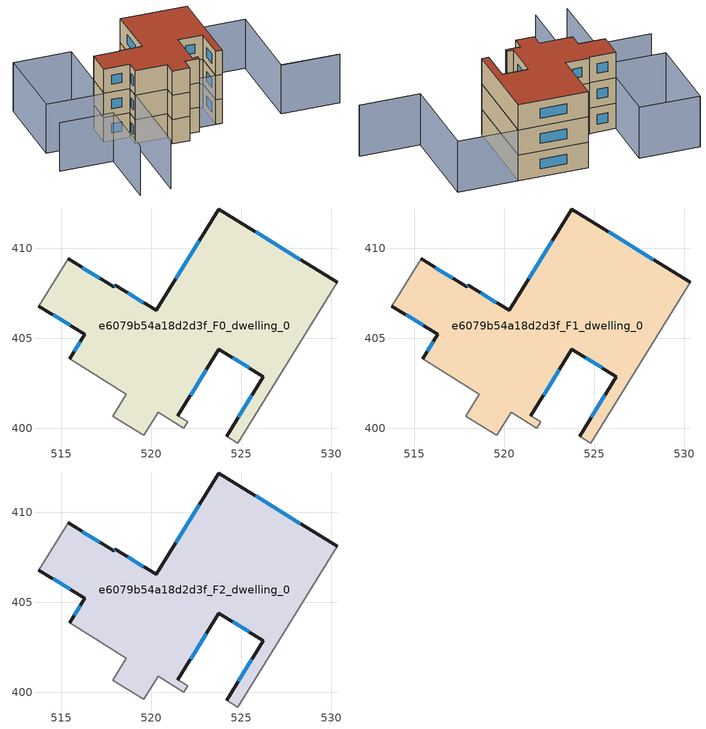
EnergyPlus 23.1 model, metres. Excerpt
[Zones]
e6079b54a18d2d3f_F0_dwelling_0
 floor ground (EU_floor_Construction): 530.34,408.11 524.82,399.19 524.19,399.57 526.23,402.88 523.77,404.4 521.48,400.7 522.03,400.36 521.82,400.02 520.4,400.9 519.59,399.6 517.86,400.68 518.62,401.91 515.46,403.86 516.31,405.23 513.76,406.79 515.38,409.42 517.93,407.86 517.99,407.96 520.27,406.56 523.75,412.19 z0
 wall outside (EU_wall_Construction): 530.34,408.11 523.75,412.19 520.27,406.56 517.99,407.96 517.93,407.86 515.38,409.42 / 521.48,400.7 523.77,404.4 526.23,402.88 524.19,399.57 / 513.76,406.79 516.31,405.23 515.46,403.86 z0:3
 wall adiabatic (EU_wall_Construction): 524.19,399.57 524.82,399.19 530.34,408.11 / 515.46,403.86 518.62,401.91 517.86,400.68 519.59,399.6 520.4,400.9 521.82,400.02 522.03,400.36 521.48,400.7 / 515.38,409.42 513.76,406.79 z0:3
 window (EU_Window_Construction): 519.56,406.99 518.7,407.52 / 522.67,410.44 521.36,408.31 / 528.29,409.38 525.8,410.92 / 525.6,401.85 524.83,400.6 / 524.54,403.93 525.47,403.35 / 522.2,401.85 523.06,403.25 / 516.05,404.81 515.73,404.29 / 514.55,406.31 515.51,405.72 / 517.14,408.35 516.17,408.93 / 517.97,407.93 517.95,407.89 z0.93:2.07
e6079b54a18d2d3f_F1_dwelling_0
 floor to e6079b54a18d2d3f_F0_dwelling_0 (EU_floor_Construction): 530.34,408.11 524.82,399.19 524.19,399.57 526.23,402.88 523.77,404.4 521.48,400.7 522.03,400.36 521.82,400.02 520.4,400.9 519.59,399.6 517.86,400.68 518.62,401.91 515.46,403.86 516.31,405.23 513.76,406.79 515.38,409.42 517.93,407.86 517.99,407.96 520.27,406.56 523.75,412.19 z3
 wall outside (EU_wall_Construction): 530.34,408.11 523.75,412.19 520.27,406.56 517.99,407.96 517.93,407.86 515.38,409.42 / 521.48,400.7 523.77,404.4 526.23,402.88 524.19,399.57 / 513.76,406.79 516.31,405.23 515.46,403.86 z3:6
 wall adiabatic (EU_wall_Construction): 524.19,399.57 524.82,399.19 530.34,408.11 / 515.46,403.86 518.62,401.91 517.86,400.68 519.59,399.6 520.4,400.9 521.82,400.02 522.03,400.36 521.48,400.7 / 515.38,409.42 513.76,406.79 z3:6
 window (EU_Window_Construction): 519.56,406.99 518.7,407.52 / 522.67,410.44 521.36,408.31 / 528.29,409.38 525.8,410.92 / 525.6,401.85 524.83,400.6 / 524.54,403.93 525.47,403.35 / 522.2,401.85 523.06,403.25 / 516.05,404.81 515.73,404.29 / 514.55,406.31 515.51,405.72 / 517.14,408.35 516.17,408.93 / 517.97,407.93 517.95,407.89 z3.93:5.07
e6079b54a18d2d3f_F2_dwelling_0
 floor to e6079b54a18d2d3f_F1_dwelling_0 (EU_floor_Construction): 530.34,408.11 524.82,399.19 524.19,399.57 526.23,402.88 523.77,404.4 521.48,400.7 522.03,400.36 521.82,400.02 520.4,400.9 519.59,399.6 517.86,400.68 518.62,401.91 515.46,403.86 516.31,405.23 513.76,406.79 515.38,409.42 517.93,407.86 517.99,407.96 520.27,406.56 523.75,412.19 z6
 wall outside (EU_wall_Construction): 530.34,408.11 523.75,412.19 520.27,406.56 517.99,407.96 517.93,407.86 515.38,409.42 / 521.48,400.7 523.77,404.4 526.23,402.88 524.19,399.57 / 513.76,406.79 516.31,405.23 515.46,403.86 z6:9
 wall adiabatic (EU_wall_Construction): 524.19,399.57 524.82,399.19 530.34,408.11 / 515.46,403.86 518.62,401.91 517.86,400.68 519.59,399.6 520.4,400.9 521.82,400.02 522.03,400.36 521.48,400.7 / 515.38,409.42 513.76,406.79 z6:9
 window (EU_Window_Construction): 519.56,406.99 518.7,407.52 / 522.67,410.44 521.36,408.31 / 528.29,409.38 525.8,410.92 / 525.6,401.85 524.83,400.6 / 524.54,403.93 525.47,403.35 / 522.2,401.85 523.06,403.25 / 516.05,404.81 515.73,404.29 / 514.55,406.31 515.51,405.72 / 517.14,408.35 516.17,408.93 / 517.97,407.93 517.95,407.89 z6.93:8.07
 roof outside (EU_roof_Construction): 524.82,399.19 530.34,408.11 523.75,412.19 520.27,406.56 517.99,407.96 517.93,407.86 515.38,409.42 513.76,406.79 516.31,405.23 515.46,403.86 518.62,401.91 517.86,400.68 519.59,399.6 520.4,400.9 521.82,400.02 522.03,400.36 521.48,400.7 523.77,404.4 526.23,402.88 524.19,399.57 z9
shading: 530.36,395.4 536.06,391.88 / 530.34,408.11 536.04,404.59 / 505.72,406.65 510.98,403.45 / 510.98,403.45 506.78,396.56 / 509.87,394.78 515.95,404.66 / 515.95,404.66 524.82,399.19 / 536.1,391.81 530.34,395.37 / 530.34,395.37 536.04,404.59 / 508.03,410.28 513.24,418.7 / 513.24,418.7 518.94,415.17 / 518.94,415.17 513.73,406.75 / 513.73,406.75 508.03,410.28 z0:6
[Building]
EU S2 Campaign: North Axis=0; Terrain=City; Solar Distribution=FullExterior
[Site:Location]
Montreal-Trudeau.Intl.AP: Latitude=45.4667; Longitude=-73.75; Time Zone=-5; Elevation=36
[SizingPeriod:WeatherFileDays]
AnnualSizingPeriod: Begin Month=1; Begin Day of Month=1; End Month=12; End Day of Month=31; Day of Week for Start Day=Monday; Use Weather File Daylight Saving Period=No; Use Weather File Rain and Snow Indicators=No
[MATERIAL]
EU_InternalMass_Material: Roughness=MediumRough; Thickness=0.1; Conductivity=1; Density=1800; Specific Heat=900; Thermal Absorptance=0.9; Solar Absorptance=0.7; Visible Absorptance=0.7
[MATERIAL:NOMASS] Roughness=MediumRough; Thermal Absorptance=0.9; Solar Absorptance=0.7; Visible Absorptance=0.7
Name | Thermal Resistance
EU_wall_NoMass; EU_floor_NoMass | 1.51479
EU_roof_NoMass | 2.84114
[WINDOWMATERIAL:SIMPLEGLAZINGSYSTEM]
EU_Window_SimpleGlazing: UFactor=3.53504; Solar Heat Gain Coefficient=0.8; Visible Transmittance=0.8
[CONSTRUCTION]
EU_wall_Construction: EU_wall_NoMass
EU_roof_Construction: EU_roof_NoMass
EU_floor_Construction: EU_floor_NoMass
EU_Window_Construction: EU_Window_SimpleGlazing
EU_InternalMass_Construction: EU_InternalMass_Material
[ZONE] Type=1; Multiplier=1; Ceiling Height=autocalculate; Floor Area=autocalculate; Part of Total Floor Area=Yes
Name | Volume
e6079b54a18d2d3f_F0_dwelling_0 | 297.634
e6079b54a18d2d3f_F1_dwelling_0; e6079b54a18d2d3f_F2_dwelling_0 | 297.637
[INTERNALMASS] Construction=EU_InternalMass_Construction; Surface Area=99.2119
Name | Zone or ZoneList
e6079b54a18d2d3f_F0_dwelling_0_EU_InternalMass | e6079b54a18d2d3f_F0_dwelling_0
e6079b54a18d2d3f_F1_dwelling_0_EU_InternalMass | e6079b54a18d2d3f_F1_dwelling_0
e6079b54a18d2d3f_F2_dwelling_0_EU_InternalMass | e6079b54a18d2d3f_F2_dwelling_0
[OTHEREQUIPMENT] Fuel Type=Electricity; Design Level Calculation Method=Watts/Area; Power per Zone Floor Area=1; Fraction Latent=0; Fraction Radiant=0; Fraction Lost=0; Carbon Dioxide Generation Rate=0; EndUse Subcategory=EU_Step8_InternalGains
Name | Zone or ZoneList or Space or SpaceList | Schedule
EU_Step8_InternalGain_e6079b54a18d2d3f_F0_dwelling_0_f000 | e6079b54a18d2d3f_F0_dwelling_0 | EU_Step8_GainSchedule_e6079b54a18d2d3f_F0_dwelling_0_f000
EU_Step8_InternalGain_e6079b54a18d2d3f_F1_dwelling_0_f000 | e6079b54a18d2d3f_F1_dwelling_0 | EU_Step8_GainSchedule_e6079b54a18d2d3f_F1_dwelling_0_f000
EU_Step8_InternalGain_e6079b54a18d2d3f_F2_dwelling_0_f000 | e6079b54a18d2d3f_F2_dwelling_0 | EU_Step8_GainSchedule_e6079b54a18d2d3f_F2_dwelling_0_f000
[ZONEVENTILATION:DESIGNFLOWRATE] Schedule=EU_AlwaysOn; Design Flow Rate Calculation Method=AirChanges/Hour; Air Changes per Hour=0.775154; Ventilation Type=Natural; Fan Pressure Rise=0; Fan Total Efficiency=1; Constant Term Coefficient=1; Temperature Term Coefficient=0; Velocity Term Coefficient=0; Velocity Squared Term Coefficient=0; Minimum Indoor Temperature=-100; Maximum Indoor Temperature=100; Delta Temperature=-100; Minimum Outdoor Temperature=-100; Maximum Outdoor Temperature=100; Maximum Wind Speed=40
Name | Zone or ZoneList or Space or SpaceList
EU_ConstantAir_e6079b54a18d2d3f_F0_dwelling_0 | e6079b54a18d2d3f_F0_dwelling_0
EU_ConstantAir_e6079b54a18d2d3f_F1_dwelling_0 | e6079b54a18d2d3f_F1_dwelling_0
EU_ConstantAir_e6079b54a18d2d3f_F2_dwelling_0 | e6079b54a18d2d3f_F2_dwelling_0
[HVACTEMPLATE:THERMOSTAT] Constant Heating Setpoint=20; Constant Cooling Setpoint=50
EU_HeatOnly_e6079b54a18d2d3f_F0_dwelling_0; EU_HeatOnly_e6079b54a18d2d3f_F1_dwelling_0; EU_HeatOnly_e6079b54a18d2d3f_F2_dwelling_0
[HVACTEMPLATE:ZONE:IDEALLOADSAIRSYSTEM] System Availability Schedule=EU_AlwaysOn; Maximum Heating Supply Air Temperature=50; Minimum Cooling Supply Air Temperature=13; Maximum Heating Supply Air Humidity Ratio=0.0156; Minimum Cooling Supply Air Humidity Ratio=0.0077; Heating Limit=NoLimit; Cooling Limit=NoLimit; Heating Availability Schedule=EU_AlwaysOn; Cooling Availability Schedule=EU_CoolingOff; Dehumidification Control Type=ConstantSensibleHeatRatio; Cooling Sensible Heat Ratio=0.7; Dehumidification Setpoint=60; Humidification Control Type=None; Humidification Setpoint=30; Outdoor Air Method=None; Outdoor Air Flow Rate per Person=0.00944; Outdoor Air Flow Rate per Zone Floor Area=0; Outdoor Air Flow Rate per Zone=0; Demand Controlled Ventilation Type=None; Outdoor Air Economizer Type=NoEconomizer; Heat Recovery Type=None; Sensible Heat Recovery Effectiveness=0.7; Latent Heat Recovery Effectiveness=0.65
Name | Template Thermostat
e6079b54a18d2d3f_F0_dwelling_0 | EU_HeatOnly_e6079b54a18d2d3f_F0_dwelling_0
e6079b54a18d2d3f_F1_dwelling_0 | EU_HeatOnly_e6079b54a18d2d3f_F1_dwelling_0
e6079b54a18d2d3f_F2_dwelling_0 | EU_HeatOnly_e6079b54a18d2d3f_F2_dwelling_0
[SIZING:ZONE] Zone Cooling Design Supply Air Temperature Input Method=SupplyAirTemperature; Zone Cooling Design Supply Air Temperature=13; Zone Heating Design Supply Air Temperature Input Method=SupplyAirTemperature; Zone Heating Design Supply Air Temperature=50; Zone Cooling Design Supply Air Humidity Ratio=0.008; Zone Heating Design Supply Air Humidity Ratio=0.008; Cooling Design Air Flow Method=DesignDay; Cooling Design Air Flow Rate=0; Cooling Minimum Air Flow per Zone Floor Area=0.000762; Cooling Minimum Air Flow=0; Cooling Minimum Air Flow Fraction=0.2; Heating Design Air Flow Method=DesignDay; Heating Design Air Flow Rate=0; Heating Maximum Air Flow per Zone Floor Area=0.002032; Heating Maximum Air Flow=0.141576; Heating Maximum Air Flow Fraction=0.3; Account for Dedicated Outdoor Air System=No; Dedicated Outdoor Air System Control Strategy=NeutralSupplyAir; Dedicated Outdoor Air Low Setpoint Temperature for Design=autosize; Dedicated Outdoor Air High Setpoint Temperature for Design=autosize; Zone Load Sizing Method=Sensible Load Only No Latent Load; Zone Latent Cooling Design Supply Air Humidity Ratio Input Method=HumidityRatioDifference; Zone Cooling Design Supply Air Humidity Ratio Difference=0.005; Zone Latent Heating Design Supply Air Humidity Ratio Input Method=HumidityRatioDifference; Zone Humidification Design Supply Air Humidity Ratio Difference=0.005
e6079b54a18d2d3f_F0_dwelling_0; e6079b54a18d2d3f_F1_dwelling_0; e6079b54a18d2d3f_F2_dwelling_0
[SCHEDULE:CONSTANT]
Name | Hourly Value
EU_AlwaysOn | 1
EU_CoolingOff | 0
[SCHEDULE:FILE] Column Number=1; Rows to Skip at Top=0; Number of Hours of Data=8760; Column Separator=Comma; Interpolate to Timestep=No; Minutes per Item=60; Adjust Schedule for Daylight Savings=Yes
Name | File
EU_Step8_GainSchedule_e6079b54a18d2d3f_F0_dwelling_0_f000 | ../../schedules/e6079b54a18d2d3f/e6079b54a18d2d3f_F0_dwelling_0_f000_gain.csv
EU_Step8_GainSchedule_e6079b54a18d2d3f_F1_dwelling_0_f000 | ../../schedules/e6079b54a18d2d3f/e6079b54a18d2d3f_F1_dwelling_0_f000_gain.csv
EU_Step8_GainSchedule_e6079b54a18d2d3f_F2_dwelling_0_f000 | ../../schedules/e6079b54a18d2d3f/e6079b54a18d2d3f_F2_dwelling_0_f000_gain.csv
